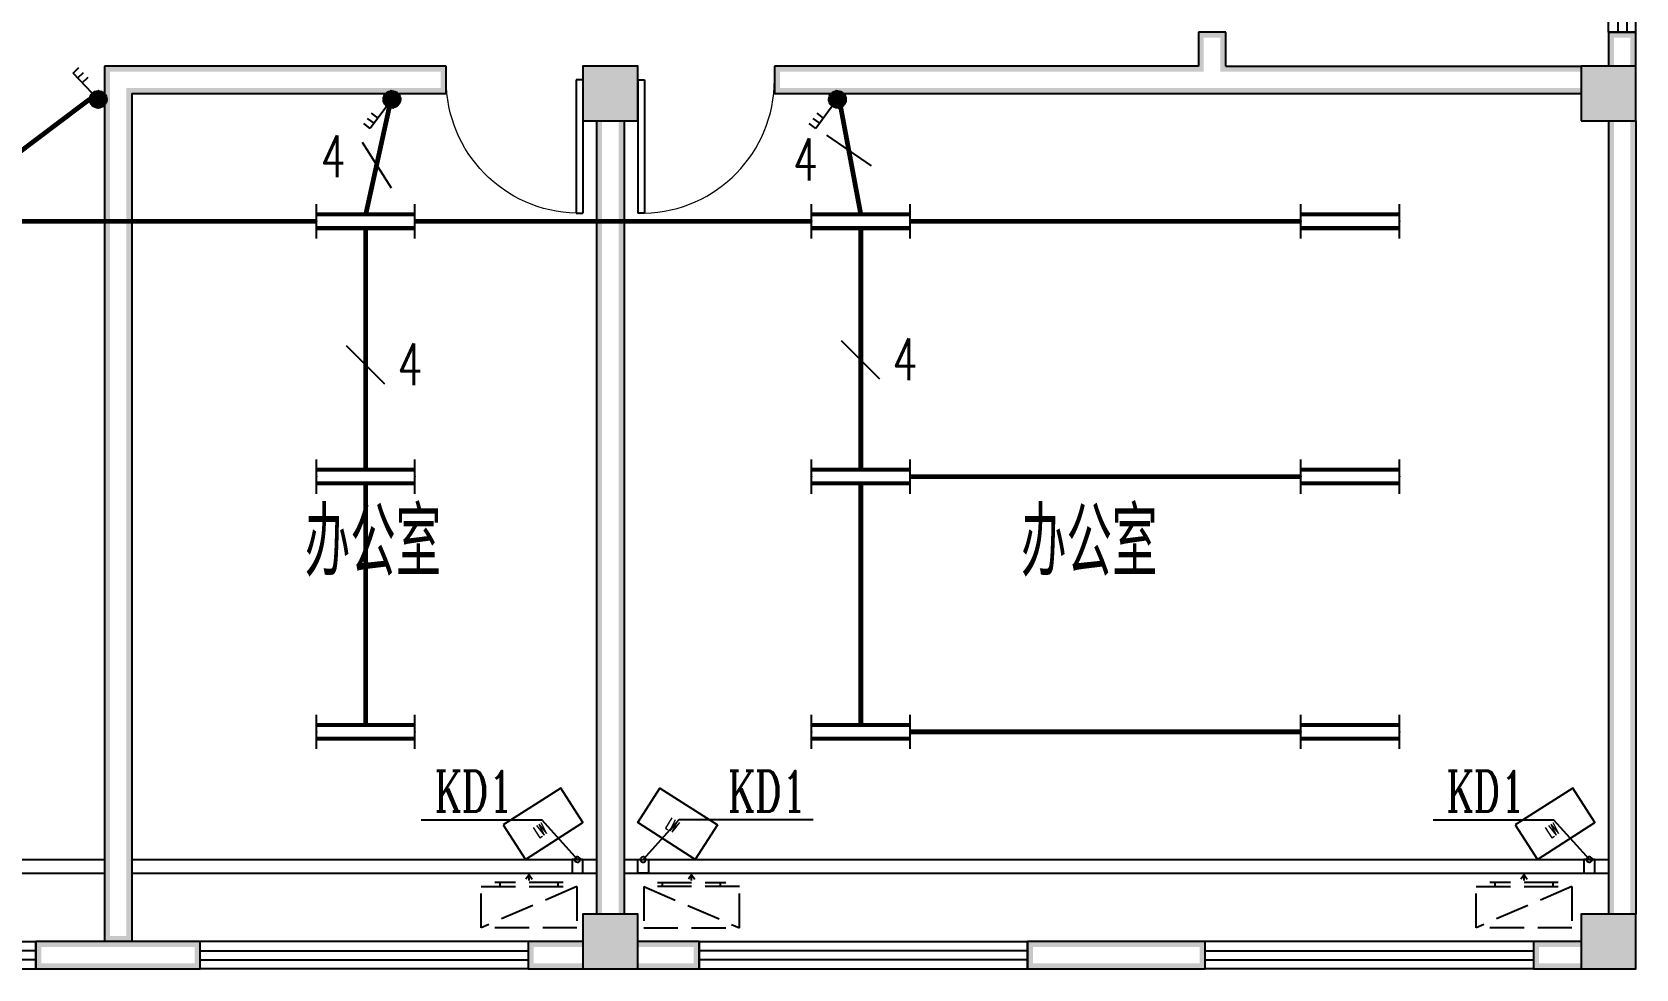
# Model space of a CAD drawing. Extents: x 6250600 to 6678662, y -692028 to -290561.
# Drawn here: x 6289883 to 6301612, y -542447 to -535597 of the extents above; entities that cross this region are included whole.
import ezdxf
from ezdxf.enums import TextEntityAlignment as Align

# ---------------------------------------------------------------- set-up
doc = ezdxf.new("R2010")
doc.units = 0
doc.header["$LTSCALE"] = 1000
doc.header["$MEASUREMENT"] = 0
doc.linetypes.add('DASH', pattern=[0.35, 0.25, -0.1])
doc.layers.get('0').update_dxf_attribs({"linetype": 'CONTINUOUS'})
for name, color, linetype in [('DIM-照明', 3, 'CONTINUOUS'), ('EQUIP-照明', 3, 'CONTINUOUS'), ('PUB_HATCH', 8, 'CONTINUOUS'), ('TEL_TEXT', 7, 'CONTINUOUS'), ('WIRE-照明', 1, 'CONTINUOUS'), ('建筑底图', 251, 'CONTINUOUS')]:
    doc.layers.add(name, color=color, linetype=linetype)
doc.styles.add('_TCH_DIM', font='SIMPLEX', dxfattribs={"bigfont": 'GBCBIG'})
doc.styles.add('_TCH_LABEL', font='COMPLEX', dxfattribs={"bigfont": 'GBCBIG'})
doc.styles.add('_TEL_DIM', font='sceie.shx', dxfattribs={"width": 0.8, "height": 3.5, "bigfont": 'sceic.shx'})
doc.styles.add('DIM_FONT', font='SIMPLEX', dxfattribs={"width": 0.7, "bigfont": 'GBCBIG'})
doc.styles.add('schuco', font='sceie.shx', dxfattribs={"width": 0.7, "bigfont": 'sceic.shx'})
doc.styles.get("Standard").update_dxf_attribs({"font": 'GBENOR', "bigfont": 'GBCBIG'})

# ---------------------------------------------------------------- blocks, each defined once
blk = doc.blocks.new('$equip$00001964')
for p, q in [((0.147, 0.356), (0.625, 0.833)), ((0.625, 0.833), (0.766, 0.692)), ((0.399, 0.607), (0.54, 0.466)), ((0.512, 0.72), (0.653, 0.579))]:
    blk.add_line(p, q)
blk.add_circle((0, 0.208), 0.208)
for p in [(0, 0.417), (-0.208, 0.208), (0, 0), (0.208, 0.208)]:
    blk.add_point(p)
for points in [[(0, 0.417), (0, 0.417), (-0.104, 0.389), (0.104, 0.389)], [(-0.18, 0.313), (0.18, 0.313), (-0.208, 0.208), (0.208, 0.208)], [(-0.18, 0.104), (0.18, 0.104), (-0.208, 0.208), (0.208, 0.208)], [(-0.104, 0.389), (0.104, 0.389), (-0.18, 0.313), (0.18, 0.313)], [(-0.104, 0.028), (0.104, 0.028), (-0.18, 0.104), (0.18, 0.104)], [(0, 0), (0, 0), (-0.104, 0.028), (0.104, 0.028)]]:
    blk.add_solid(points)
at = {"layer": 'TEL_TEXT', "style": '_TEL_DIM', "flags": 1}
blk.add_attdef('A', text='', height=0.00002, dxfattribs=at).set_placement((0, 0), align=Align.MIDDLE_CENTER)
blk = doc.blocks.new('$equip$00001160')
for p, q in [((-1.2, 0.417), (-1.2, -0.417)), ((1.2, 0.417), (1.2, -0.417)), ((-1.2, 0.167), (1.2, 0.167)), ((-1.2, -0.167), (1.2, -0.167))]:
    blk.add_line(p, q)
at = {"const_width": 0.1}
for points in [[(-1.2, 0.167), (1.2, 0.167)], [(-1.2, -0.167), (1.2, -0.167)]]:
    blk.add_lwpolyline(points, dxfattribs=at)
at = {"layer": 'EQUIP-照明'}
for p in [(-1.2, 0), (0, 0.167), (1.2, 0), (0, -0.167)]:
    blk.add_point(p, dxfattribs=at)
at = {"layer": 'EQUIP-照明', "flags": 9}
blk.add_attdef('A', (0, 0), '', height=0.00002, dxfattribs=at)
blk = doc.blocks.new('$TELECSYS$00000095')
blk.add_line((0.4, 0.4), (-0.4, -0.4))
at = {"width": 0.8}
blk.add_attdef('N', text='', height=1, dxfattribs=at).set_placement((-0.017, 1.056), align=Align.MIDDLE)
blk = doc.blocks.new('$TelecSys$00000152')
blk.add_blockref('$TELECSYS$00000095', (0, 0))
at = {"style": '_TEL_DIM', "width": 0.7}
blk.add_attdef('N', text='', height=0.875, dxfattribs=at).set_placement((-0.015, 0.924), align=Align.MIDDLE)
blk = doc.blocks.new('A$C2E081725')
at = {"linetype": 'DASH'}
for p, q in [((700, 94), (0, 394)), ((600, 64), (100, 64)), ((138, 94), (138, 64)), ((350, 8), (327, 39)), ((350, 49), (350, 0)), ((350, 8), (373, 39)), ((563, 94), (563, 64))]:
    blk.add_line(p, q, dxfattribs=at)
blk.add_lwpolyline([(0, 394), (0, 94), (700, 94), (700, 394)], close=True, dxfattribs=at)
blk = doc.blocks.new('$WINLIB2D$00000001')
at = {"color": 0}
for points in [[(-0.5, 0.5), (-0.5, -0.5)], [(-0.5, 0.5), (0.5, 0.5)], [(0.5, -0.5), (0.5, 0.5)], [(0.5, 0.1667), (-0.5, 0.1667)], [(0.5, -0.1667), (-0.5, -0.1667)], [(-0.5, -0.5), (0.5, -0.5)]]:
    blk.add_lwpolyline(points, dxfattribs=at)
blk = doc.blocks.new('$DorLib2D$00000001')
for p, q in [((0.45, 0.975), (0.5, 0.975)), ((0.45, 0), (0.45, 0.975)), ((0.5, 0), (0.5, 0.975)), ((0.5, 0), (0.45, 0))]:
    blk.add_line(p, q)
at = {"lineweight": 13}
blk.add_arc((0.475, 0), 0.975, 91.4693, 180, dxfattribs=at)
blk = doc.blocks.new('$TCHSYS$WIN2D')
for p, q in [((-0.5, 0.5), (0.5, 0.5)), ((-0.5, 0.5), (-0.5, -0.5)), ((0.5, 0.5), (0.5, -0.5)), ((0.5, 0.1667), (-0.5, 0.1667)), ((0.5, -0.1667), (-0.5, -0.1667)), ((-0.5, -0.5), (0.5, -0.5))]:
    blk.add_line(p, q)
blk = doc.blocks.new('_FZH')
blk.add_lwpolyline([(-0.5, -0.5), (0.5, -0.5), (0.5, 0.5), (-0.5, 0.5)], close=True)
at = {"layer": 'PUB_HATCH'}
blk.add_solid([(-0.5, -0.5), (0.5, -0.5), (-0.5, 0.5), (0.5, 0.5)], dxfattribs=at)

msp = doc.modelspace()

# ---------------------------------------------------------------- hatches: boundary and pattern name
at = {"layer": '建筑底图'}
for points in [[(6298611.8, -535596.7), (6298411.8, -535596.7), (6298451.8, -535636.7), (6298571.8, -535636.7)], [(6298411.8, -535596.7), (6298411.8, -535846.7), (6298451.8, -535886.7), (6298451.8, -535636.7)], [(6298611.8, -535846.7), (6298611.8, -535596.7), (6298571.8, -535636.7), (6298571.8, -535886.7)], [(6301611.8, -535596.7), (6301411.8, -535596.7), (6301451.8, -535636.7), (6301571.8, -535636.7)], [(6301411.8, -535846.7), (6301451.8, -535846.7), (6301451.8, -535636.7), (6301411.8, -535596.7)], [(6301571.8, -535846.7), (6301611.8, -535846.7), (6301611.8, -535596.7), (6301571.8, -535636.7)], [(6292911.8, -535846.7), (6290411.8, -535846.7), (6290451.8, -535886.7), (6292871.8, -535886.7)], [(6290411.8, -535846.7), (6290411.8, -542246.7), (6290451.8, -542246.7), (6290451.8, -535886.7)], [(6292911.8, -536046.7), (6292911.8, -535846.7), (6292871.8, -535886.7), (6292871.8, -536006.7)], [(6294311.8, -535846.7), (6293911.8, -535846.7), (6293951.8, -535886.7), (6294271.8, -535886.7)], [(6293911.8, -535846.7), (6293911.8, -536246.7), (6293951.8, -536206.7), (6293951.8, -535886.7)], [(6294311.8, -536246.7), (6294311.8, -535846.7), (6294271.8, -535886.7), (6294271.8, -536206.7)], [(6298411.8, -535846.7), (6295311.8, -535846.7), (6295351.8, -535886.7), (6298451.8, -535886.7)], [(6295311.8, -535846.7), (6295311.8, -536046.7), (6295351.8, -536006.7), (6295351.8, -535886.7)], [(6301211.8, -535886.7), (6301211.8, -535846.7), (6298611.8, -535846.7), (6298571.8, -535886.7)], [(6301611.8, -535846.7), (6301211.8, -535846.7), (6301251.8, -535886.7), (6301571.8, -535886.7)], [(6301211.8, -535846.7), (6301211.8, -536246.7), (6301251.8, -536206.7), (6301251.8, -535886.7)], [(6301611.8, -536246.7), (6301611.8, -535846.7), (6301571.8, -535886.7), (6301571.8, -536206.7)], [(6290611.8, -536046.7), (6292911.8, -536046.7), (6292871.8, -536006.7), (6290571.8, -536006.7)], [(6290611.8, -536046.7), (6290611.8, -542246.7), (6290571.8, -542246.7), (6290571.8, -536006.7)], [(6295311.8, -536046.7), (6298511.8, -536046.7), (6298511.8, -536006.7), (6295351.8, -536006.7)], [(6301211.8, -536046.7), (6301211.8, -536006.7), (6298511.8, -536006.7), (6298511.8, -536046.7)], [(6293911.8, -536246.7), (6294311.8, -536246.7), (6294271.8, -536206.7), (6293951.8, -536206.7)], [(6301211.8, -536246.7), (6301611.8, -536246.7), (6301571.8, -536206.7), (6301251.8, -536206.7)], [(6294011.8, -542046.7), (6294051.8, -542046.7), (6294051.8, -536246.7), (6294011.8, -536246.7)], [(6294171.8, -542046.7), (6294211.8, -542046.7), (6294211.8, -536246.7), (6294171.8, -536246.7)], [(6301411.8, -542046.7), (6301451.8, -542046.7), (6301451.8, -536246.7), (6301411.8, -536246.7)], [(6301571.8, -542046.7), (6301611.8, -542046.7), (6301611.8, -536246.7), (6301571.8, -536246.7)], [(6294311.8, -542046.7), (6293911.8, -542046.7), (6293951.8, -542086.7), (6294271.8, -542086.7)], [(6293911.8, -542046.7), (6293911.8, -542446.7), (6293951.8, -542406.7), (6293951.8, -542086.7)], [(6294311.8, -542446.7), (6294311.8, -542046.7), (6294271.8, -542086.7), (6294271.8, -542406.7)], [(6301611.8, -542046.7), (6301211.8, -542046.7), (6301251.8, -542086.7), (6301571.8, -542086.7)], [(6301211.8, -542046.7), (6301211.8, -542446.7), (6301251.8, -542406.7), (6301251.8, -542086.7)], [(6301611.8, -542446.7), (6301611.8, -542046.7), (6301571.8, -542086.7), (6301571.8, -542406.7)], [(6290611.8, -542246.7), (6290411.8, -542246.7), (6290411.8, -542206.7), (6290611.8, -542206.7)], [(6290511.8, -542246.7), (6289911.8, -542246.7), (6289951.8, -542286.7), (6290511.8, -542286.7)], [(6289911.8, -542246.7), (6289911.8, -542446.7), (6289951.8, -542406.7), (6289951.8, -542286.7)], [(6291111.8, -542246.7), (6290511.8, -542246.7), (6290511.8, -542286.7), (6291071.8, -542286.7)], [(6291111.8, -542446.7), (6291111.8, -542246.7), (6291071.8, -542286.7), (6291071.8, -542406.7)], [(6293911.8, -542286.7), (6293911.8, -542246.7), (6293511.8, -542246.7), (6293551.8, -542286.7)], [(6293511.8, -542246.7), (6293511.8, -542446.7), (6293551.8, -542406.7), (6293551.8, -542286.7)], [(6294311.8, -542246.7), (6294311.8, -542286.7), (6294721.8, -542286.7), (6294761.8, -542246.7)], [(6294761.8, -542446.7), (6294761.8, -542246.7), (6294721.8, -542286.7), (6294721.8, -542406.7)], [(6297811.8, -542246.7), (6297161.8, -542246.7), (6297201.8, -542286.7), (6297811.8, -542286.7)], [(6297161.8, -542246.7), (6297161.8, -542446.7), (6297201.8, -542406.7), (6297201.8, -542286.7)], [(6298461.8, -542246.7), (6297811.8, -542246.7), (6297811.8, -542286.7), (6298421.8, -542286.7)], [(6298461.8, -542446.7), (6298461.8, -542246.7), (6298421.8, -542286.7), (6298421.8, -542406.7)], [(6301211.8, -542286.7), (6301211.8, -542246.7), (6300861.8, -542246.7), (6300901.8, -542286.7)], [(6300861.8, -542246.7), (6300861.8, -542446.7), (6300901.8, -542406.7), (6300901.8, -542286.7)], [(6289911.8, -542446.7), (6290511.8, -542446.7), (6290511.8, -542406.7), (6289951.8, -542406.7)], [(6290511.8, -542446.7), (6291111.8, -542446.7), (6291071.8, -542406.7), (6290511.8, -542406.7)], [(6293911.8, -542446.7), (6293911.8, -542406.7), (6293551.8, -542406.7), (6293511.8, -542446.7)], [(6293911.8, -542446.7), (6294311.8, -542446.7), (6294271.8, -542406.7), (6293951.8, -542406.7)], [(6294311.8, -542406.7), (6294311.8, -542446.7), (6294761.8, -542446.7), (6294721.8, -542406.7)], [(6297161.8, -542446.7), (6297811.8, -542446.7), (6297811.8, -542406.7), (6297201.8, -542406.7)], [(6297811.8, -542446.7), (6298461.8, -542446.7), (6298421.8, -542406.7), (6297811.8, -542406.7)], [(6301211.8, -542446.7), (6301211.8, -542406.7), (6300901.8, -542406.7), (6300861.8, -542446.7)], [(6301211.8, -542446.7), (6301611.8, -542446.7), (6301571.8, -542406.7), (6301251.8, -542406.7)]]:
    msp.add_hatch(color=256, dxfattribs=at).paths.add_polyline_path(points)

# ---------------------------------------------------------------- linework, layer by layer
at = {"layer": 'WIRE-照明', "const_width": 35}
for points in [[(6289120.3, -536980.1), (6290304.1, -536087.8)], [(6292323.3, -536930.1), (6292495.5, -536146.6)], [(6295943.5, -536930.1), (6295796.7, -536146.6)], [(6291963.3, -536980.1), (6289120.3, -536980.1)], [(6292323.3, -537030.1), (6292323.3, -538796.7)], [(6295583.5, -536980.1), (6292683.3, -536980.1)], [(6295943.5, -537030.1), (6295943.5, -538796.7)], [(6299161.7, -536980.1), (6296303.5, -536980.1)], [(6292323.3, -538896.7), (6292323.3, -540663.4)], [(6295943.5, -538896.7), (6295943.5, -540663.4)], [(6299161.7, -538846.7), (6296303.5, -538846.7)], [(6299161.7, -540713.4), (6296303.5, -540713.4)]]:
    msp.add_lwpolyline(points, dxfattribs=at)
at = {"layer": '建筑底图'}
for p, q in [((6298611.8, -535596.7), (6298411.8, -535596.7)), ((6298411.8, -535596.7), (6298411.8, -535846.7)), ((6298611.8, -535846.7), (6298611.8, -535596.7)), ((6301611.8, -535596.7), (6301411.8, -535596.7)), ((6301411.8, -535596.7), (6301411.8, -535846.7)), ((6301611.8, -535846.7), (6301611.8, -535596.7)), ((6292911.8, -535846.7), (6290411.8, -535846.7)), ((6290411.8, -535846.7), (6290411.8, -542246.7)), ((6292911.8, -536046.7), (6292911.8, -535846.7)), ((6298411.8, -535846.7), (6295311.8, -535846.7)), ((6295311.8, -535846.7), (6295311.8, -536046.7)), ((6298611.8, -535846.7), (6301211.8, -535846.7)), ((6290611.8, -536046.7), (6292911.8, -536046.7)), ((6290611.8, -536046.7), (6290611.8, -542246.7)), ((6295311.8, -536046.7), (6298511.8, -536046.7)), ((6298511.8, -536046.7), (6301211.8, -536046.7)), ((6294011.8, -536246.7), (6294011.8, -542046.7)), ((6294211.8, -536246.7), (6294211.8, -542046.7)), ((6301411.8, -536246.7), (6301411.8, -542046.7)), ((6301611.8, -536246.7), (6301611.8, -542046.7)), ((6287011.8, -541646.7), (6290411.8, -541646.7)), ((6290611.8, -541646.7), (6294011.8, -541646.7)), ((6294211.8, -541646.7), (6297711.8, -541646.7)), ((6297711.8, -541646.7), (6301411.8, -541646.7)), ((6287011.8, -541746.7), (6290411.8, -541746.7)), ((6290611.8, -541746.7), (6294011.8, -541746.7)), ((6294211.8, -541746.7), (6297711.8, -541746.7)), ((6297711.8, -541746.7), (6301411.8, -541746.7)), ((6290511.8, -542246.7), (6289911.8, -542246.7)), ((6289911.8, -542246.7), (6289911.8, -542446.7)), ((6290611.8, -542246.7), (6290411.8, -542246.7)), ((6291111.8, -542246.7), (6290511.8, -542246.7)), ((6291111.8, -542446.7), (6291111.8, -542246.7)), ((6293911.8, -542246.7), (6293511.8, -542246.7)), ((6293511.8, -542246.7), (6293511.8, -542446.7)), ((6294761.8, -542246.7), (6294311.8, -542246.7)), ((6294761.8, -542446.7), (6294761.8, -542246.7)), ((6297811.8, -542246.7), (6297161.8, -542246.7)), ((6297161.8, -542246.7), (6297161.8, -542446.7)), ((6298461.8, -542246.7), (6297811.8, -542246.7)), ((6298461.8, -542446.7), (6298461.8, -542246.7)), ((6301211.8, -542246.7), (6300861.8, -542246.7)), ((6300861.8, -542246.7), (6300861.8, -542446.7)), ((6289911.8, -542446.7), (6290511.8, -542446.7)), ((6290511.8, -542446.7), (6291111.8, -542446.7)), ((6293511.8, -542446.7), (6293911.8, -542446.7)), ((6294311.8, -542446.7), (6294761.8, -542446.7)), ((6297161.8, -542446.7), (6297811.8, -542446.7)), ((6297811.8, -542446.7), (6298461.8, -542446.7)), ((6300861.8, -542446.7), (6301211.8, -542446.7))]:
    msp.add_line(p, q, dxfattribs=at)
for points in [[(6293329, -541394.3), (6293491.1, -541646.7), (6293911.8, -541376.5), (6293749.6, -541124.1)], [(6294894.6, -541394.3), (6294732.5, -541646.7), (6294311.8, -541376.5), (6294473.9, -541124.1)], [(6300729, -541394.3), (6300891.1, -541646.7), (6301311.8, -541376.5), (6301149.6, -541124.1)], [(6293831.8, -541746.7), (6293911.8, -541746.7), (6293911.8, -541646.7), (6293831.8, -541646.7)], [(6294391.8, -541746.7), (6294311.8, -541746.7), (6294311.8, -541646.7), (6294391.8, -541646.7)], [(6301231.8, -541746.7), (6301311.8, -541746.7), (6301311.8, -541646.7), (6301231.8, -541646.7)]]:
    msp.add_lwpolyline(points, close=True, dxfattribs=at)
for points in [[(6292729.1, -541356.8), (6293610.2, -541356.8), (6293871.8, -541646.7)], [(6295594.4, -541356.8), (6294613.4, -541356.8), (6294351.8, -541646.7)], [(6300129.1, -541356.8), (6301010.2, -541356.8), (6301271.8, -541646.7)]]:
    msp.add_lwpolyline(points, dxfattribs=at)
for points in [[(6293858.4, -541631.9, 1), (6293885.2, -541661.6, 1)], [(6294365.2, -541631.9, 1), (6294338.4, -541661.6, 1)], [(6301258.4, -541631.9, 1), (6301285.2, -541661.6, 1)]]:
    msp.add_lwpolyline(points, format="xyb", close=True, dxfattribs=at)

# ---------------------------------------------------------------- block references
at = {"layer": 'DIM-照明', "color": 1}
ref = msp.add_blockref('$TelecSys$00000152', (6295856.1, -536463.4), dxfattribs=dict(at, xscale=350, yscale=350, zscale=350, rotation=100.6129778622507))
ref.add_attrib('N', '4', dxfattribs={"layer": '0', "color": 7, "height": 306.2, "style": '_TCH_DIM', "width": 0.7}).set_placement((6295539.3, -536528.2), align=Align.MIDDLE)
ref = msp.add_blockref('$TelecSys$00000152', (6292402.6, -536569.4), dxfattribs=dict(at, xscale=350, yscale=350, zscale=350, rotation=77.60384691416606))
ref.add_attrib('N', '4', dxfattribs={"layer": '0', "color": 7, "height": 306.2, "style": '_TCH_DIM', "width": 0.7}).set_placement((6292085.7, -536505.3), align=Align.MIDDLE)
ref = msp.add_blockref('$TelecSys$00000152', (6292323.3, -538031.2), dxfattribs=dict(at, xscale=350, yscale=350, zscale=350, rotation=270))
ref.add_attrib('N', '4', dxfattribs={"layer": '0', "color": 7, "height": 306.2, "style": '_TCH_DIM', "width": 0.7}).set_placement((6292646.6, -538025.9), align=Align.MIDDLE)
ref = msp.add_blockref('$TelecSys$00000152', (6295943.5, -537995), dxfattribs=dict(at, xscale=350, yscale=350, zscale=350, rotation=270))
ref.add_attrib('N', '4', dxfattribs={"layer": '0', "color": 7, "height": 306.2, "style": '_TCH_DIM', "width": 0.7}).set_placement((6296266.8, -537989.6), align=Align.MIDDLE)
at = {"layer": 'EQUIP-照明', "color": 0}
for name, p, xscale, yscale, zscale, rotation in [('$equip$00001964', (6290429.1, -536090.4), 300.0000000000001, 300.0000000000001, 300.0000000000001, 88.85279580112795), ('$equip$00001964', (6292505.5, -536027.3), 300, 300, 300, 188.4387832224646), ('$equip$00001964', (6295763.1, -536027.3), 300, 300, 300, 188.4387832224646), ('$equip$00001160', (6292323.3, -536980.1), 300, 300, 300, 179.9999999999714), ('$equip$00001160', (6295943.5, -536980.1), 300, 300, 300, 179.9999999999714), ('$equip$00001160', (6299521.7, -536980.1), 300, 300, 300, 179.9999999999714), ('$equip$00001160', (6292323.3, -538846.7), 300, 300, 300, 179.9999999999714), ('$equip$00001160', (6295943.5, -538846.7), 300, 300, 300, 179.9999999999714), ('$equip$00001160', (6299521.7, -538846.7), 300, 300, 300, 179.9999999999714), ('$equip$00001160', (6292323.3, -540713.4), 300, 300, 300, 179.9999999999714), ('$equip$00001160', (6295943.5, -540713.4), 300, 300, 300, 179.9999999999714), ('$equip$00001160', (6299521.7, -540713.4), 300, 300, 300, 179.9999999999714)]:
    msp.add_blockref(name, p, dxfattribs=dict(at, xscale=xscale, yscale=yscale, zscale=zscale, rotation=rotation))
at = {"layer": '建筑底图'}
for name, p, xscale, yscale, zscale, rotation in [('$TCHSYS$WIN2D', (6301511.8, -534846.7), -1500, -199.9999982714653, -1500, 269.9999998714003), ('$WINLIB2D$00000001', (6288711.8, -542346.7), -2400, -199.9999949552584, -2400, 180), ('$WINLIB2D$00000001', (6292311.8, -542346.7), 2400, -200.0000048198272, 2400, 180.0000000469612), ('$WINLIB2D$00000001', (6295961.8, -542346.7), -2400, -200.0000048198272, -2400, 180.0000000469611), ('$WINLIB2D$00000001', (6299661.8, -542346.7), 2400, -200.0000067215879, 2400, 180.0000000596849)]:
    msp.add_blockref(name, p, dxfattribs=dict(at, xscale=xscale, yscale=yscale, zscale=zscale, rotation=rotation))
for name, p, xscale, yscale, zscale in [('_FZH', (6294111.8, -536046.7), 400, 400, 400), ('_FZH', (6301411.8, -536046.7), 400, 400, 400), ('$DorLib2D$00000001', (6293411.8, -535946.7), 1000, -1000, 1000), ('$DorLib2D$00000001', (6294811.8, -535946.7), -1000, -1000, -1000), ('_FZH', (6294111.8, -542246.7), 400, 400, 400), ('_FZH', (6301411.8, -542246.7), 400, 400, 400)]:
    msp.add_blockref(name, p, dxfattribs=dict(at, xscale=xscale, yscale=yscale, zscale=zscale))
at = {"layer": '建筑底图', "xscale": -1, "rotation": 180}
for p in [(6293167.8, -541751.2), (6300443.6, -541751.2)]:
    msp.add_blockref('A$C2E081725', p, dxfattribs=at)
at = {"layer": '建筑底图', "rotation": 180}
msp.add_blockref('A$C2E081725', (6295055.7, -541751.2), dxfattribs=at)

# ---------------------------------------------------------------- texts
at = {"layer": '建筑底图'}
for s, height, style, width, p in [('办公室', 500, 'schuco', 0.7, (6291877, -539576.5)), ('办公室', 500, 'schuco', 0.7, (6297114.9, -539576.5)), ('KD1', 297.5, '_TCH_LABEL', 0.705882, (6292824.4, -541296.8)), ('KD1', 297.5, '_TCH_LABEL', 0.705882, (6294969.1, -541296.8)), ('KD1', 297.5, '_TCH_LABEL', 0.705882, (6300224.4, -541296.8))]:
    msp.add_text(s, height=height, dxfattribs=dict(at, style=style, width=width)).set_placement(p)
at = {"layer": '建筑底图', "style": 'DIM_FONT', "width": 0.494118}
for rotation, p in [(32.71669, (6293590.7, -541492.6)), (327.28331, (6294507.8, -541412.3)), (32.71669, (6300990.7, -541492.6))]:
    msp.add_text('LW', height=89.65, rotation=rotation, dxfattribs=at).set_placement(p)

doc.saveas('drawing.dxf')
